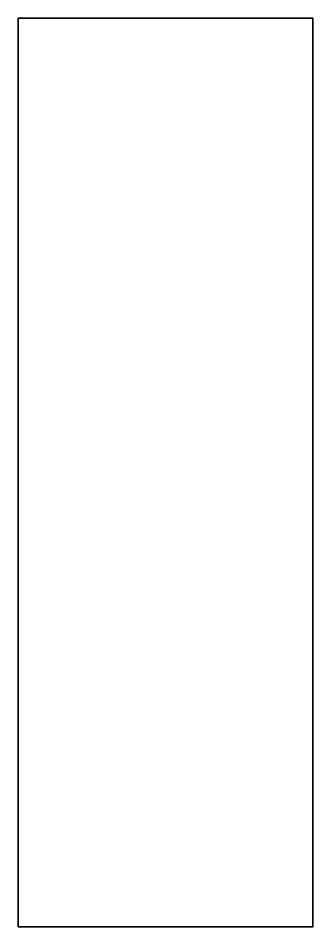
# Model space of a CAD drawing. Extents: x 0 to 597, y 0 to 1842.
import ezdxf

# ---------------------------------------------------------------- set-up
doc = ezdxf.new("R2010")
doc.units = 0
doc.header["$MEASUREMENT"] = 0
doc.layers.add('Thru-cut', color=7, linetype='Continuous', lineweight=0)

msp = doc.modelspace()

# ---------------------------------------------------------------- linework, layer by layer
at = {"layer": 'Thru-cut', "color": 140, "lineweight": 35, "true_color": 0x00aeef}
msp.add_lwpolyline([(597.4, 0), (0, 0), (0, 1842.3), (597.4, 1842.3)], close=True, dxfattribs=at)

doc.saveas('drawing.dxf')
